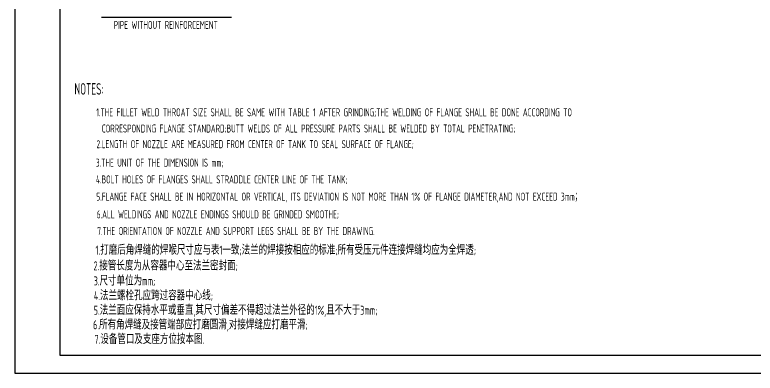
# Model space of a CAD drawing. Extents: x 2148 to 19378, y -121 to 5940.
# Drawn here: x 2148 to 6254, y 0 to 1986 of the extents above; entities that cross this region are included whole.
import ezdxf
from ezdxf.enums import TextEntityAlignment as Align

# ---------------------------------------------------------------- set-up
doc = ezdxf.new("R2010")
doc.units = 0
doc.header["$LTSCALE"] = 100
doc.header["$MEASUREMENT"] = 0
for name, color, linetype in [('02', 1, 'CONTINUOUS'), ('10', 1, 'CONTINUOUS'), ('11', 3, 'CONTINUOUS')]:
    doc.layers.add(name, color=color, linetype=linetype)
doc.styles.get("Standard").update_dxf_attribs({"font": 'isocp.shx', "width": 0.707, "bigfont": 'hztxt.shx'})

msp = doc.modelspace()

# ---------------------------------------------------------------- linework, layer by layer
at = {"layer": '02'}
for points in [[(2147.9611, 0), (10557.9611, 0), (10557.9611, 5940), (2147.9611, 5940)], [(2397.9611, 100), (10457.9611, 100), (10457.9611, 5840), (2397.9611, 5840)]]:
    msp.add_lwpolyline(points, close=True, dxfattribs=at)
at = {"layer": '10', "color": 4}
msp.add_line((2628.0681, 1972.4996), (3349.2024, 1972.4996), dxfattribs=at)

# ---------------------------------------------------------------- texts
at = {"layer": '11', "width": 0.6}
msp.add_text('PIPE WITHOUT REINFORCEMENT', height=44.4, dxfattribs=at).set_placement((2984.6405, 1929.7126), align=Align.MIDDLE)
at = {"layer": '11'}
for s, height, width, p in [('NOTES:', 64, 0.65, (2478.5947, 1543.2337)), ('1.THE FILLET WELD THROAT SIZE SHALL BE SAME WITH TABLE 1 AFTER GRINDING;THE WELDING OF FLANGE SHALL BE DONE ACCORDING TO ', 44.4, 0.6, (2599.8095, 1423.3359)), ('CORRESPONDING FLANGE STANDARD;BUTT WELDS OF ALL PRESSURE PARTS SHALL BE WELDED BY TOTAL PENETRATING;', 44.4, 0.6, (2630.585, 1333.4679)), ('2.LENGTH OF NOZZLE ARE MEASURED FROM CENTER OF TANK TO SEAL SURFACE OF FLANGE;', 44.4, 0.6, (2600.9413, 1246.778)), ('3.THE UNIT OF THE DIMENSION IS mm;', 44.4, 0.6, (2597.519, 1144.332)), ('4.BOLT HOLES OF FLANGES SHALL STRADDLE CENTER LINE OF THE TANK;', 44.4, 0.6, (2598.0736, 1051.5114)), ('5.FLANGE FACE SHALL BE IN HORIZONTAL OR VERTICAL, ITS DEVIATION IS NOT MORE THAN 1% OF FLANGE DIAMETER,AND NOT EXCEED 3mm；', 44.4, 0.6, (2599.9212, 956.1022)), ('6.ALL WELDINGS AND NOZZLE ENDINGS SHOULD BE GRINDED SMOOTHE;', 44.4, 0.6, (2602.2281, 858.0058)), ('7.THE ORIENTATION OF NOZZLE AND SUPPORT LEGS SHALL BE BY THE DRAWING.', 44.4, 0.6, (2605.3039, 765.6388)), ('1.打磨后角焊缝的焊喉尺寸应与表1一致;法兰的焊接按相应的标准;所有受压元件连接焊缝均应为全焊透;', 50, 0.7, (2595.6545, 656.7738)), ('2.接管长度为从容器中心至法兰密封面;', 50, 0.7, (2584.9112, 569.7646)), ('3.尺寸单位为mm;', 50, 0.7, (2585.4668, 486.2557)), ('4.法兰螺栓孔应跨过容器中心线;', 50, 0.7, (2586.4578, 404.6476)), ('5.法兰面应保持水平或垂直,其尺寸偏差不得超过法兰外径的1%,且不大于3mm;', 50, 0.7, (2585.6879, 323.7415)), ('6.所有角焊缝及接管端部应打磨圆滑,对接焊缝应打磨平滑;', 50, 0.7, (2582.1068, 242.9452)), ('7.设备管口及支座方位按本图.', 50, 0.7, (2589.7052, 162.4663))]:
    msp.add_text(s, height=height, dxfattribs=dict(at, width=width)).set_placement(p)

doc.saveas('drawing.dxf')
